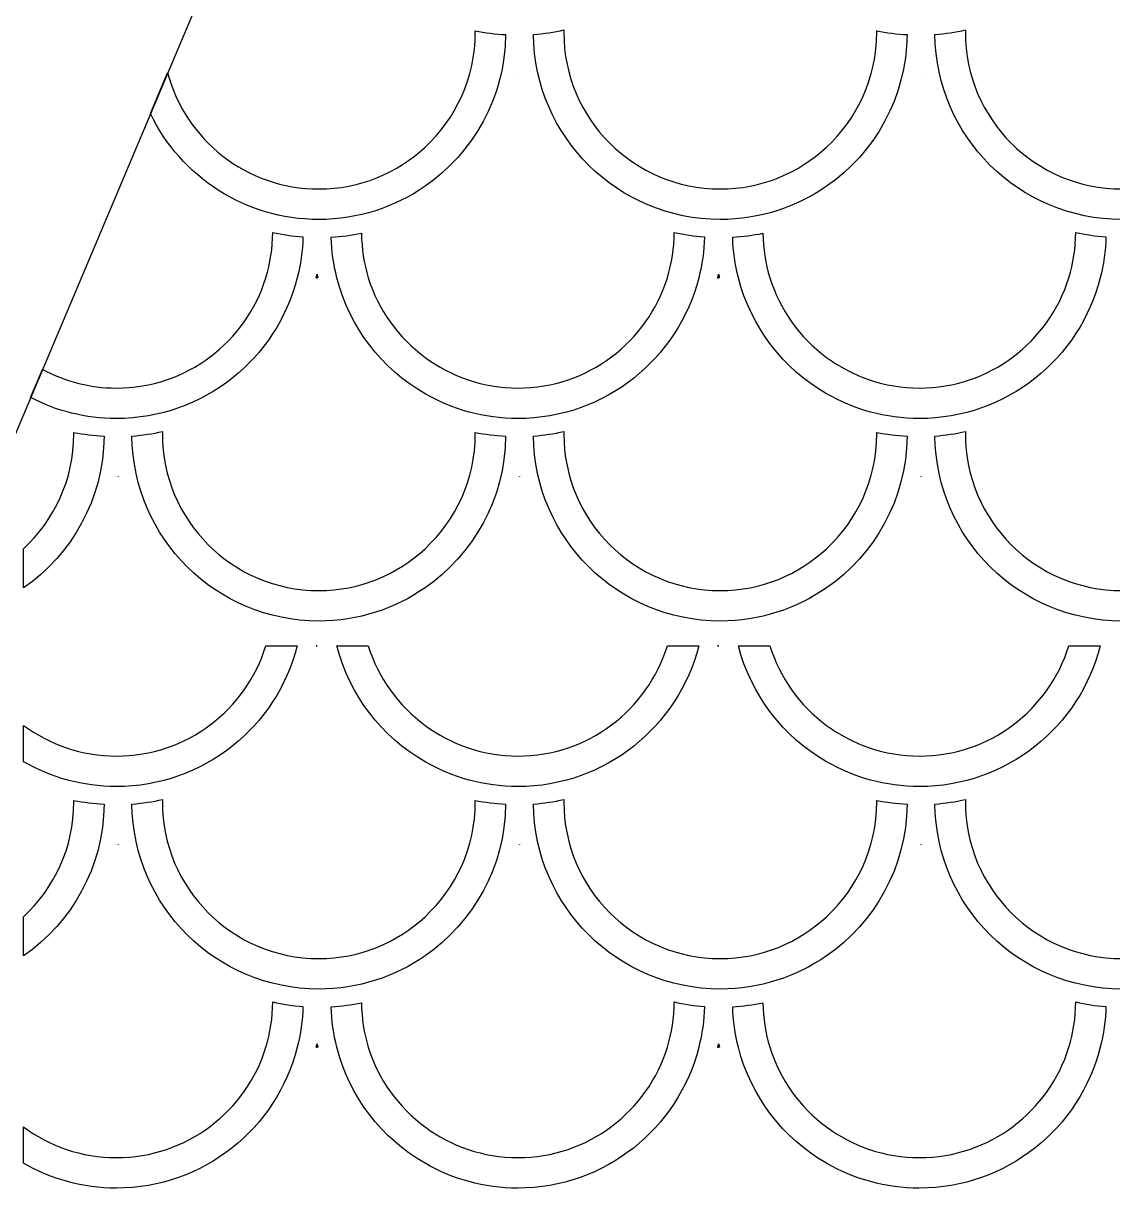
# Model space of a CAD drawing. Header units: millimetres. Extents: x -101 to 196, y -76 to 155.
# Drawn here: x -27.04 to -5.75, y 103.82 to 126.71 of the extents above; entities that cross this region are included whole.
import ezdxf

# ---------------------------------------------------------------- set-up
doc = ezdxf.new("R2010")
doc.units = ezdxf.units.MM
doc.header["$MEASUREMENT"] = 0
doc.layers.add('Capa 1', color=7, linetype='Continuous')

msp = doc.modelspace()

# ---------------------------------------------------------------- linework, layer by layer
at = {"layer": 'Capa 1', "color": 7}
msp.add_open_spline([(-40.0423, 34.4253), (-40.0423, 34.4253), (-40.0423, 69.0531), (-40.0423, 69.0531), (-40.0423, 69.0531), (-44.9075, 69.3019), (-47.9714, 69.5002), (-47.9714, 69.5002), (-47.9714, 69.5002), (-47.9714, 69.5002), (-13.4986, 151.1413), (-13.4986, 151.1413), (-13.4986, 151.1413), (-13.4986, 151.1413), (-13.4986, 151.1413), (15.5266, 68.9836), (15.5266, 68.9836), (13.4176, 68.7304), (11.0181, 68.5383), (8.4172, 68.3966), (8.4172, 68.3966), (8.4172, 68.3966), (8.4172, 33.6321), (8.4172, 33.6321), (8.4172, 33.6321), (8.4172, 33.6321), (13.8597, 33.5929), (13.8597, 33.5929), (13.8597, 33.5929), (13.8597, 33.5929), (13.1174, 24.3101), (13.1174, 24.3101), (13.1174, 24.3101), (13.1174, 24.3101), (11.1001, 22.6787), (11.1001, 22.6787), (11.1001, 22.6787), (11.1001, 22.6787), (10.8693, 22.6677), (10.8693, 22.6677), (10.8693, 22.6677), (10.8693, 22.6677), (7.0309, -25.4008), (7.0309, -25.4008), (7.0309, -25.4008), (7.0309, -25.4008), (22.2631, -25.4008), (22.2631, -25.4008), (22.2631, -25.4008), (22.2631, -25.4008), (18.3944, 10.6287), (18.3944, 10.6287), (18.3944, 10.6287), (18.3944, 10.6287), (18.0255, 10.6463), (18.0255, 10.6463), (18.0255, 10.6463), (18.0255, 10.6463), (16.0907, 12.6977), (16.0907, 12.6977), (16.0907, 12.6977), (16.0907, 12.6977), (15.0769, 22.1391), (15.0769, 22.1391), (15.0769, 22.1391), (15.0769, 22.1391), (20.4915, 22.0534), (20.4915, 22.0534), (20.4915, 22.0534), (20.4915, 22.0534), (20.9288, 19.1771), (20.9288, 19.1771), (20.9288, 19.1771), (20.9288, 19.1771), (26.0586, 19.1771), (26.0586, 19.1771), (26.0586, 19.1771), (26.0586, 19.1771), (26.1204, 21.9285), (26.1204, 21.9285), (26.1204, 21.9285), (26.1204, 21.9285), (31.5002, 21.8031), (31.5002, 21.8031), (31.5002, 21.8031), (31.5002, 21.8031), (31.5002, 19.1771), (31.5002, 19.1771), (31.5002, 19.1771), (31.5002, 19.1771), (36.3786, 19.1149), (36.3786, 19.1149), (36.3786, 19.1149), (36.3786, 19.1149), (36.3786, 21.8031), (36.3786, 21.8031), (36.3786, 21.8031), (36.3786, 21.8031), (41.2569, 21.6784), (41.2569, 21.6784), (41.2569, 21.6784), (41.2569, 21.6784), (41.2569, 18.9887), (41.2569, 18.9887), (41.2569, 18.9887), (41.2569, 18.9887), (45.8232, 18.8638), (45.8232, 18.8638), (45.8232, 18.8638), (45.8232, 18.8638), (45.8232, 21.6784), (45.8232, 21.6784), (45.8232, 21.6784), (45.8232, 21.6784), (50.8267, 21.6162), (50.8267, 21.6162), (50.8267, 21.6162), (50.8267, 21.6162), (50.8889, 18.8008), (50.8889, 18.8008), (50.8889, 18.8008), (50.8889, 18.8008), (55.268, 18.6759), (55.268, 18.6759), (55.268, 18.6759), (55.268, 18.6759), (55.3929, 21.5539), (55.3929, 21.5539), (55.3929, 21.5539), (55.3929, 21.5539), (60.3968, 21.4279), (60.3968, 21.4279), (60.3968, 21.4279), (60.3968, 21.4279), (60.3342, 18.6759), (60.3342, 18.6759), (60.3342, 18.6759), (60.3342, 18.6759), (65.0255, 18.6131), (65.0255, 18.6131), (65.0255, 18.6131), (65.0255, 18.6131), (65.463, 21.3031), (65.463, 21.3031), (65.463, 21.3031), (65.463, 21.3031), (72.3158, 21.2536), (72.3158, 21.2536), (72.3158, 21.2536), (72.3158, 21.2536), (71.5734, 11.9709), (71.5734, 11.9709), (71.5734, 11.9709), (71.5734, 11.9709), (69.5561, 10.3397), (69.5561, 10.3397), (69.5561, 10.3397), (69.5561, 10.3397), (69.3252, 10.3286), (69.3252, 10.3286), (69.3252, 10.3286), (69.3252, 10.3286), (65.2036, -41.2881), (65.2036, -41.2881), (65.2036, -41.2881), (65.2036, -41.2881), (65.2036, -49.2649), (65.2036, -49.2649), (65.2036, -49.2649), (65.2036, -49.2649), (-92.5371, -49.2649), (-92.5371, -49.2649), (-92.5371, -49.2649), (-92.5371, -49.2649), (-92.5371, -39.6943), (-92.5371, -39.6943), (-92.5371, -39.6943), (-92.5371, -39.6943), (-97.7992, 9.3112), (-97.7992, 9.3112), (-97.7992, 9.3112), (-97.7992, 9.3112), (-98.1681, 9.3287), (-98.1681, 9.3287), (-98.1681, 9.3287), (-98.1681, 9.3287), (-100.1029, 11.3801), (-100.1029, 11.3801), (-100.1029, 11.3801), (-100.1029, 11.3801), (-101.1168, 20.8215), (-101.1168, 20.8215), (-101.1168, 20.8215), (-101.1168, 20.8215), (-95.702, 20.7356), (-95.702, 20.7356), (-95.702, 20.7356), (-95.702, 20.7356), (-95.2647, 17.8594), (-95.2647, 17.8594), (-95.2647, 17.8594), (-95.2647, 17.8594), (-90.135, 17.8594), (-90.135, 17.8594), (-90.135, 17.8594), (-90.135, 17.8594), (-90.0732, 20.6108), (-90.0732, 20.6108), (-90.0732, 20.6108), (-90.0732, 20.6108), (-84.6934, 20.4857), (-84.6934, 20.4857), (-84.6934, 20.4857), (-84.6934, 20.4857), (-84.6934, 17.8594), (-84.6934, 17.8594), (-84.6934, 17.8594), (-84.6934, 17.8594), (-79.8151, 17.7974), (-79.8151, 17.7974), (-79.8151, 17.7974), (-79.8151, 17.7974), (-79.8151, 20.4857), (-79.8151, 20.4857), (-79.8151, 20.4857), (-79.8151, 20.4857), (-74.9366, 20.3607), (-74.9366, 20.3607), (-74.9366, 20.3607), (-74.9366, 20.3607), (-74.9366, 17.6712), (-74.9366, 17.6712), (-74.9366, 17.6712), (-74.9366, 17.6712), (-70.3704, 17.5461), (-70.3704, 17.5461), (-70.3704, 17.5461), (-70.3704, 17.5461), (-70.3704, 20.3607), (-70.3704, 20.3607), (-70.3704, 20.3607), (-70.3704, 20.3607), (-65.3669, 20.2987), (-65.3669, 20.2987), (-65.3669, 20.2987), (-65.3669, 20.2987), (-65.3047, 17.4831), (-65.3047, 17.4831), (-65.3047, 17.4831), (-65.3047, 17.4831), (-60.9255, 17.3582), (-60.9255, 17.3582), (-60.9255, 17.3582), (-60.9255, 17.3582), (-60.8005, 20.2364), (-60.8005, 20.2364), (-60.8005, 20.2364), (-60.8005, 20.2364), (-55.7966, 20.1102), (-55.7966, 20.1102), (-55.7966, 20.1102), (-55.7966, 20.1102), (-55.8594, 17.3582), (-55.8594, 17.3582), (-55.8594, 17.3582), (-55.8594, 17.3582), (-51.1681, 17.2956), (-51.1681, 17.2956), (-51.1681, 17.2956), (-51.1681, 17.2956), (-50.7305, 19.9853), (-50.7305, 19.9853), (-50.7305, 19.9853), (-50.7305, 19.9853), (-43.8779, 19.9361), (-43.8779, 19.9361), (-43.8779, 19.9361), (-43.8779, 19.9361), (-44.6201, 10.6533), (-44.6201, 10.6533), (-44.6201, 10.6533), (-44.6201, 10.6533), (-46.6374, 9.0221), (-46.6374, 9.0221), (-46.6374, 9.0221), (-46.6374, 9.0221), (-46.8682, 9.0108), (-46.8682, 9.0108), (-46.8682, 9.0108), (-46.8682, 9.0108), (-49.6161, -25.4008), (-49.6161, -25.4008), (-49.6161, -25.4008), (-49.6161, -25.4008), (-34.868, -25.4008), (-34.868, -25.4008), (-34.868, -25.4008), (-34.868, -25.4008), (-40.0617, 22.9679), (-40.0617, 22.9679), (-40.0617, 22.9679), (-40.0617, 22.9679), (-40.4305, 22.9854), (-40.4305, 22.9854), (-40.4305, 22.9854), (-40.4305, 22.9854), (-42.3653, 25.037), (-42.3653, 25.037), (-42.3653, 25.037), (-42.3653, 25.037), (-43.3793, 34.4781), (-43.3793, 34.4781), (-43.3793, 34.4781), (-43.3793, 34.4781), (-40.0423, 34.4253), (-40.0423, 34.4253)], degree=3, knots=[0, 0, 0, 0, 0.0125, 0.0125, 0.0125, 0.0125, 0.025, 0.025, 0.025, 0.025, 0.0375, 0.0375, 0.0375, 0.0375, 0.05, 0.05, 0.05, 0.05, 0.0625, 0.0625, 0.0625, 0.0625, 0.075, 0.075, 0.075, 0.075, 0.0875, 0.0875, 0.0875, 0.0875, 0.1, 0.1, 0.1, 0.1, 0.1125, 0.1125, 0.1125, 0.1125, 0.125, 0.125, 0.125, 0.125, 0.1375, 0.1375, 0.1375, 0.1375, 0.15, 0.15, 0.15, 0.15, 0.1625, 0.1625, 0.1625, 0.1625, 0.175, 0.175, 0.175, 0.175, 0.1875, 0.1875, 0.1875, 0.1875, 0.2, 0.2, 0.2, 0.2, 0.2125, 0.2125, 0.2125, 0.2125, 0.225, 0.225, 0.225, 0.225, 0.2375, 0.2375, 0.2375, 0.2375, 0.25, 0.25, 0.25, 0.25, 0.2625, 0.2625, 0.2625, 0.2625, 0.275, 0.275, 0.275, 0.275, 0.2875, 0.2875, 0.2875, 0.2875, 0.3, 0.3, 0.3, 0.3, 0.3125, 0.3125, 0.3125, 0.3125, 0.325, 0.325, 0.325, 0.325, 0.3375, 0.3375, 0.3375, 0.3375, 0.35, 0.35, 0.35, 0.35, 0.3625, 0.3625, 0.3625, 0.3625, 0.375, 0.375, 0.375, 0.375, 0.3875, 0.3875, 0.3875, 0.3875, 0.4, 0.4, 0.4, 0.4, 0.4125, 0.4125, 0.4125, 0.4125, 0.425, 0.425, 0.425, 0.425, 0.4375, 0.4375, 0.4375, 0.4375, 0.45, 0.45, 0.45, 0.45, 0.4625, 0.4625, 0.4625, 0.4625, 0.475, 0.475, 0.475, 0.475, 0.4875, 0.4875, 0.4875, 0.4875, 0.5, 0.5, 0.5, 0.5, 0.5125, 0.5125, 0.5125, 0.5125, 0.525, 0.525, 0.525, 0.525, 0.5375, 0.5375, 0.5375, 0.5375, 0.55, 0.55, 0.55, 0.55, 0.5625, 0.5625, 0.5625, 0.5625, 0.575, 0.575, 0.575, 0.575, 0.5875, 0.5875, 0.5875, 0.5875, 0.6, 0.6, 0.6, 0.6, 0.6125, 0.6125, 0.6125, 0.6125, 0.625, 0.625, 0.625, 0.625, 0.6375, 0.6375, 0.6375, 0.6375, 0.65, 0.65, 0.65, 0.65, 0.6625, 0.6625, 0.6625, 0.6625, 0.675, 0.675, 0.675, 0.675, 0.6875, 0.6875, 0.6875, 0.6875, 0.7, 0.7, 0.7, 0.7, 0.7125, 0.7125, 0.7125, 0.7125, 0.725, 0.725, 0.725, 0.725, 0.7375, 0.7375, 0.7375, 0.7375, 0.75, 0.75, 0.75, 0.75, 0.7625, 0.7625, 0.7625, 0.7625, 0.775, 0.775, 0.775, 0.775, 0.7875, 0.7875, 0.7875, 0.7875, 0.8, 0.8, 0.8, 0.8, 0.8125, 0.8125, 0.8125, 0.8125, 0.825, 0.825, 0.825, 0.825, 0.8375, 0.8375, 0.8375, 0.8375, 0.85, 0.85, 0.85, 0.85, 0.8625, 0.8625, 0.8625, 0.8625, 0.875, 0.875, 0.875, 0.875, 0.8875, 0.8875, 0.8875, 0.8875, 0.9, 0.9, 0.9, 0.9, 0.9125, 0.9125, 0.9125, 0.9125, 0.925, 0.925, 0.925, 0.925, 0.9375, 0.9375, 0.9375, 0.9375, 0.95, 0.95, 0.95, 0.95, 0.9625, 0.9625, 0.9625, 0.9625, 0.975, 0.975, 0.975, 0.975, 1, 1, 1, 1], dxfattribs=at)
at = {"layer": 'Capa 1', "lineweight": 9}
msp.add_open_spline([(-40.0423, 34.4253), (-40.0423, 34.4253), (-40.0423, 69.0531), (-40.0423, 69.0531), (-40.0423, 69.0531), (-44.9075, 69.3019), (-47.9714, 69.5002), (-47.9714, 69.5002), (-47.9714, 69.5002), (-47.9714, 69.5002), (-13.4986, 151.1413), (-13.4986, 151.1413), (-13.4986, 151.1413), (-13.4986, 151.1413), (-13.4986, 151.1413), (15.5266, 68.9836), (15.5266, 68.9836), (13.4176, 68.7304), (11.0181, 68.5383), (8.4172, 68.3966), (8.4172, 68.3966), (8.4172, 68.3966), (8.4172, 33.6321), (8.4172, 33.6321), (8.4172, 33.6321), (8.4172, 33.6321), (13.8597, 33.5929), (13.8597, 33.5929), (13.8597, 33.5929), (13.8597, 33.5929), (13.1174, 24.3101), (13.1174, 24.3101), (13.1174, 24.3101), (13.1174, 24.3101), (11.1001, 22.6787), (11.1001, 22.6787), (11.1001, 22.6787), (11.1001, 22.6787), (10.8693, 22.6677), (10.8693, 22.6677), (10.8693, 22.6677), (10.8693, 22.6677), (7.0309, -25.4008), (7.0309, -25.4008), (7.0309, -25.4008), (7.0309, -25.4008), (22.2631, -25.4008), (22.2631, -25.4008), (22.2631, -25.4008), (22.2631, -25.4008), (18.3944, 10.6287), (18.3944, 10.6287), (18.3944, 10.6287), (18.3944, 10.6287), (18.0255, 10.6463), (18.0255, 10.6463), (18.0255, 10.6463), (18.0255, 10.6463), (16.0907, 12.6977), (16.0907, 12.6977), (16.0907, 12.6977), (16.0907, 12.6977), (15.0769, 22.1391), (15.0769, 22.1391), (15.0769, 22.1391), (15.0769, 22.1391), (20.4915, 22.0534), (20.4915, 22.0534), (20.4915, 22.0534), (20.4915, 22.0534), (20.9288, 19.1771), (20.9288, 19.1771), (20.9288, 19.1771), (20.9288, 19.1771), (26.0586, 19.1771), (26.0586, 19.1771), (26.0586, 19.1771), (26.0586, 19.1771), (26.1204, 21.9285), (26.1204, 21.9285), (26.1204, 21.9285), (26.1204, 21.9285), (31.5002, 21.8031), (31.5002, 21.8031), (31.5002, 21.8031), (31.5002, 21.8031), (31.5002, 19.1771), (31.5002, 19.1771), (31.5002, 19.1771), (31.5002, 19.1771), (36.3786, 19.1149), (36.3786, 19.1149), (36.3786, 19.1149), (36.3786, 19.1149), (36.3786, 21.8031), (36.3786, 21.8031), (36.3786, 21.8031), (36.3786, 21.8031), (41.2569, 21.6784), (41.2569, 21.6784), (41.2569, 21.6784), (41.2569, 21.6784), (41.2569, 18.9887), (41.2569, 18.9887), (41.2569, 18.9887), (41.2569, 18.9887), (45.8232, 18.8638), (45.8232, 18.8638), (45.8232, 18.8638), (45.8232, 18.8638), (45.8232, 21.6784), (45.8232, 21.6784), (45.8232, 21.6784), (45.8232, 21.6784), (50.8267, 21.6162), (50.8267, 21.6162), (50.8267, 21.6162), (50.8267, 21.6162), (50.8889, 18.8008), (50.8889, 18.8008), (50.8889, 18.8008), (50.8889, 18.8008), (55.268, 18.6759), (55.268, 18.6759), (55.268, 18.6759), (55.268, 18.6759), (55.3929, 21.5539), (55.3929, 21.5539), (55.3929, 21.5539), (55.3929, 21.5539), (60.3968, 21.4279), (60.3968, 21.4279), (60.3968, 21.4279), (60.3968, 21.4279), (60.3342, 18.6759), (60.3342, 18.6759), (60.3342, 18.6759), (60.3342, 18.6759), (65.0255, 18.6131), (65.0255, 18.6131), (65.0255, 18.6131), (65.0255, 18.6131), (65.463, 21.3031), (65.463, 21.3031), (65.463, 21.3031), (65.463, 21.3031), (72.3158, 21.2536), (72.3158, 21.2536), (72.3158, 21.2536), (72.3158, 21.2536), (71.5734, 11.9709), (71.5734, 11.9709), (71.5734, 11.9709), (71.5734, 11.9709), (69.5561, 10.3397), (69.5561, 10.3397), (69.5561, 10.3397), (69.5561, 10.3397), (69.3252, 10.3286), (69.3252, 10.3286), (69.3252, 10.3286), (69.3252, 10.3286), (65.2036, -41.2881), (65.2036, -41.2881), (65.2036, -41.2881), (65.2036, -41.2881), (65.2036, -49.2649), (65.2036, -49.2649), (65.2036, -49.2649), (65.2036, -49.2649), (-92.5371, -49.2649), (-92.5371, -49.2649), (-92.5371, -49.2649), (-92.5371, -49.2649), (-92.5371, -39.6943), (-92.5371, -39.6943), (-92.5371, -39.6943), (-92.5371, -39.6943), (-97.7992, 9.3112), (-97.7992, 9.3112), (-97.7992, 9.3112), (-97.7992, 9.3112), (-98.1681, 9.3287), (-98.1681, 9.3287), (-98.1681, 9.3287), (-98.1681, 9.3287), (-100.1029, 11.3801), (-100.1029, 11.3801), (-100.1029, 11.3801), (-100.1029, 11.3801), (-101.1168, 20.8215), (-101.1168, 20.8215), (-101.1168, 20.8215), (-101.1168, 20.8215), (-95.702, 20.7356), (-95.702, 20.7356), (-95.702, 20.7356), (-95.702, 20.7356), (-95.2647, 17.8594), (-95.2647, 17.8594), (-95.2647, 17.8594), (-95.2647, 17.8594), (-90.135, 17.8594), (-90.135, 17.8594), (-90.135, 17.8594), (-90.135, 17.8594), (-90.0732, 20.6108), (-90.0732, 20.6108), (-90.0732, 20.6108), (-90.0732, 20.6108), (-84.6934, 20.4857), (-84.6934, 20.4857), (-84.6934, 20.4857), (-84.6934, 20.4857), (-84.6934, 17.8594), (-84.6934, 17.8594), (-84.6934, 17.8594), (-84.6934, 17.8594), (-79.8151, 17.7974), (-79.8151, 17.7974), (-79.8151, 17.7974), (-79.8151, 17.7974), (-79.8151, 20.4857), (-79.8151, 20.4857), (-79.8151, 20.4857), (-79.8151, 20.4857), (-74.9366, 20.3607), (-74.9366, 20.3607), (-74.9366, 20.3607), (-74.9366, 20.3607), (-74.9366, 17.6712), (-74.9366, 17.6712), (-74.9366, 17.6712), (-74.9366, 17.6712), (-70.3704, 17.5461), (-70.3704, 17.5461), (-70.3704, 17.5461), (-70.3704, 17.5461), (-70.3704, 20.3607), (-70.3704, 20.3607), (-70.3704, 20.3607), (-70.3704, 20.3607), (-65.3669, 20.2987), (-65.3669, 20.2987), (-65.3669, 20.2987), (-65.3669, 20.2987), (-65.3047, 17.4831), (-65.3047, 17.4831), (-65.3047, 17.4831), (-65.3047, 17.4831), (-60.9255, 17.3582), (-60.9255, 17.3582), (-60.9255, 17.3582), (-60.9255, 17.3582), (-60.8005, 20.2364), (-60.8005, 20.2364), (-60.8005, 20.2364), (-60.8005, 20.2364), (-55.7966, 20.1102), (-55.7966, 20.1102), (-55.7966, 20.1102), (-55.7966, 20.1102), (-55.8594, 17.3582), (-55.8594, 17.3582), (-55.8594, 17.3582), (-55.8594, 17.3582), (-51.1681, 17.2956), (-51.1681, 17.2956), (-51.1681, 17.2956), (-51.1681, 17.2956), (-50.7305, 19.9853), (-50.7305, 19.9853), (-50.7305, 19.9853), (-50.7305, 19.9853), (-43.8779, 19.9361), (-43.8779, 19.9361), (-43.8779, 19.9361), (-43.8779, 19.9361), (-44.6201, 10.6533), (-44.6201, 10.6533), (-44.6201, 10.6533), (-44.6201, 10.6533), (-46.6374, 9.0221), (-46.6374, 9.0221), (-46.6374, 9.0221), (-46.6374, 9.0221), (-46.8682, 9.0108), (-46.8682, 9.0108), (-46.8682, 9.0108), (-46.8682, 9.0108), (-49.6161, -25.4008), (-49.6161, -25.4008), (-49.6161, -25.4008), (-49.6161, -25.4008), (-34.868, -25.4008), (-34.868, -25.4008), (-34.868, -25.4008), (-34.868, -25.4008), (-40.0617, 22.9679), (-40.0617, 22.9679), (-40.0617, 22.9679), (-40.0617, 22.9679), (-40.4305, 22.9854), (-40.4305, 22.9854), (-40.4305, 22.9854), (-40.4305, 22.9854), (-42.3653, 25.037), (-42.3653, 25.037), (-42.3653, 25.037), (-42.3653, 25.037), (-43.3793, 34.4781), (-43.3793, 34.4781), (-43.3793, 34.4781), (-43.3793, 34.4781), (-40.0423, 34.4253), (-40.0423, 34.4253)], degree=3, knots=[0, 0, 0, 0, 0.0125, 0.0125, 0.0125, 0.0125, 0.025, 0.025, 0.025, 0.025, 0.0375, 0.0375, 0.0375, 0.0375, 0.05, 0.05, 0.05, 0.05, 0.0625, 0.0625, 0.0625, 0.0625, 0.075, 0.075, 0.075, 0.075, 0.0875, 0.0875, 0.0875, 0.0875, 0.1, 0.1, 0.1, 0.1, 0.1125, 0.1125, 0.1125, 0.1125, 0.125, 0.125, 0.125, 0.125, 0.1375, 0.1375, 0.1375, 0.1375, 0.15, 0.15, 0.15, 0.15, 0.1625, 0.1625, 0.1625, 0.1625, 0.175, 0.175, 0.175, 0.175, 0.1875, 0.1875, 0.1875, 0.1875, 0.2, 0.2, 0.2, 0.2, 0.2125, 0.2125, 0.2125, 0.2125, 0.225, 0.225, 0.225, 0.225, 0.2375, 0.2375, 0.2375, 0.2375, 0.25, 0.25, 0.25, 0.25, 0.2625, 0.2625, 0.2625, 0.2625, 0.275, 0.275, 0.275, 0.275, 0.2875, 0.2875, 0.2875, 0.2875, 0.3, 0.3, 0.3, 0.3, 0.3125, 0.3125, 0.3125, 0.3125, 0.325, 0.325, 0.325, 0.325, 0.3375, 0.3375, 0.3375, 0.3375, 0.35, 0.35, 0.35, 0.35, 0.3625, 0.3625, 0.3625, 0.3625, 0.375, 0.375, 0.375, 0.375, 0.3875, 0.3875, 0.3875, 0.3875, 0.4, 0.4, 0.4, 0.4, 0.4125, 0.4125, 0.4125, 0.4125, 0.425, 0.425, 0.425, 0.425, 0.4375, 0.4375, 0.4375, 0.4375, 0.45, 0.45, 0.45, 0.45, 0.4625, 0.4625, 0.4625, 0.4625, 0.475, 0.475, 0.475, 0.475, 0.4875, 0.4875, 0.4875, 0.4875, 0.5, 0.5, 0.5, 0.5, 0.5125, 0.5125, 0.5125, 0.5125, 0.525, 0.525, 0.525, 0.525, 0.5375, 0.5375, 0.5375, 0.5375, 0.55, 0.55, 0.55, 0.55, 0.5625, 0.5625, 0.5625, 0.5625, 0.575, 0.575, 0.575, 0.575, 0.5875, 0.5875, 0.5875, 0.5875, 0.6, 0.6, 0.6, 0.6, 0.6125, 0.6125, 0.6125, 0.6125, 0.625, 0.625, 0.625, 0.625, 0.6375, 0.6375, 0.6375, 0.6375, 0.65, 0.65, 0.65, 0.65, 0.6625, 0.6625, 0.6625, 0.6625, 0.675, 0.675, 0.675, 0.675, 0.6875, 0.6875, 0.6875, 0.6875, 0.7, 0.7, 0.7, 0.7, 0.7125, 0.7125, 0.7125, 0.7125, 0.725, 0.725, 0.725, 0.725, 0.7375, 0.7375, 0.7375, 0.7375, 0.75, 0.75, 0.75, 0.75, 0.7625, 0.7625, 0.7625, 0.7625, 0.775, 0.775, 0.775, 0.775, 0.7875, 0.7875, 0.7875, 0.7875, 0.8, 0.8, 0.8, 0.8, 0.8125, 0.8125, 0.8125, 0.8125, 0.825, 0.825, 0.825, 0.825, 0.8375, 0.8375, 0.8375, 0.8375, 0.85, 0.85, 0.85, 0.85, 0.8625, 0.8625, 0.8625, 0.8625, 0.875, 0.875, 0.875, 0.875, 0.8875, 0.8875, 0.8875, 0.8875, 0.9, 0.9, 0.9, 0.9, 0.9125, 0.9125, 0.9125, 0.9125, 0.925, 0.925, 0.925, 0.925, 0.9375, 0.9375, 0.9375, 0.9375, 0.95, 0.95, 0.95, 0.95, 0.9625, 0.9625, 0.9625, 0.9625, 0.975, 0.975, 0.975, 0.975, 1, 1, 1, 1], dxfattribs=at)
at = {"layer": 'Capa 1'}
for points, knots in [([(-13.4185, 123.4756), (-15.1077, 123.4756), (-16.4772, 124.8447), (-16.4772, 126.5338), (-16.4772, 126.5338), (-16.4772, 126.5513), (-16.4746, 126.5683), (-16.4746, 126.5853), (-16.4746, 126.5853), (-16.668, 126.5408), (-16.8673, 126.5108), (-17.0708, 126.4954), (-17.0708, 126.4954), (-17.0499, 124.4953), (-15.4237, 122.8795), (-13.4185, 122.8795), (-13.4185, 122.8795), (-12.6469, 122.8796), (-11.9316, 123.1202), (-11.3421, 123.5285), (-11.3421, 123.5285), (-10.4001, 124.1806), (-9.7804, 125.2629), (-9.7665, 126.492), (-9.7665, 126.492), (-9.9686, 126.5041), (-10.1685, 126.5272), (-10.3619, 126.5679), (-10.3619, 126.5679), (-10.3612, 126.5567), (-10.3599, 126.5455), (-10.3599, 126.5338), (-10.3599, 126.5338), (-10.3599, 125.6473), (-10.7392, 124.8508), (-11.3421, 124.2923), (-11.3421, 124.2923), (-11.8876, 123.7869), (-12.616, 123.4754), (-13.4185, 123.4756)], [0, 0, 0, 0, 0.0909091, 0.0909091, 0.0909091, 0.0909091, 0.1818182, 0.1818182, 0.1818182, 0.1818182, 0.2727273, 0.2727273, 0.2727273, 0.2727273, 0.3636364, 0.3636364, 0.3636364, 0.3636364, 0.4545455, 0.4545455, 0.4545455, 0.4545455, 0.5454545, 0.5454545, 0.5454545, 0.5454545, 0.6363636, 0.6363636, 0.6363636, 0.6363636, 0.7272727, 0.7272727, 0.7272727, 0.7272727, 0.8181818, 0.8181818, 0.8181818, 0.8181818, 1, 1, 1, 1]), ([(-8.6278, 126.5339), (-8.6278, 126.5513), (-8.6262, 126.5683), (-8.6256, 126.5853), (-8.6256, 126.5853), (-8.8196, 126.5408), (-9.0185, 126.5108), (-9.222, 126.4954), (-9.222, 126.4954), (-9.2013, 124.4953), (-7.5746, 122.8795), (-5.5694, 122.8795), (-5.5694, 122.8795), (-4.8844, 122.8796), (-4.2445, 123.0692), (-3.697, 123.3974), (-3.697, 123.3974), (-3.697, 123.3974), (-3.9007, 123.9739), (-3.9007, 123.9739), (-3.9007, 123.9739), (-4.3802, 123.6594), (-4.9525, 123.4754), (-5.5694, 123.4754), (-5.5694, 123.4754), (-7.2589, 123.4756), (-8.6278, 124.8447), (-8.6278, 126.5339)], [0, 0, 0, 0, 0.125, 0.125, 0.125, 0.125, 0.25, 0.25, 0.25, 0.25, 0.375, 0.375, 0.375, 0.375, 0.5, 0.5, 0.5, 0.5, 0.625, 0.625, 0.625, 0.625, 0.75, 0.75, 0.75, 0.75, 1, 1, 1, 1]), ([(-24.5587, 124.948), (-23.9685, 123.7242), (-22.7169, 122.8795), (-21.2672, 122.8795), (-21.2672, 122.8795), (-20.4953, 122.8796), (-19.7807, 123.1202), (-19.1912, 123.5285), (-19.1912, 123.5285), (-18.2485, 124.1806), (-17.6288, 125.2629), (-17.6149, 126.492), (-17.6149, 126.492), (-17.8176, 126.5041), (-18.0169, 126.5272), (-18.2103, 126.5679), (-18.2103, 126.5679), (-18.2103, 126.5567), (-18.2083, 126.5455), (-18.2083, 126.5338), (-18.2083, 126.5338), (-18.2083, 125.6473), (-18.5883, 124.8508), (-19.1912, 124.2923), (-19.1912, 124.2923), (-19.7369, 123.7869), (-20.4644, 123.4754), (-21.2672, 123.4754), (-21.2672, 123.4754), (-22.6836, 123.4756), (-23.8744, 124.4379), (-24.2225, 125.7442), (-24.2225, 125.7442), (-24.2225, 125.7442), (-24.5587, 124.948), (-24.5587, 124.948)], [0, 0, 0, 0, 0.1, 0.1, 0.1, 0.1, 0.2, 0.2, 0.2, 0.2, 0.3, 0.3, 0.3, 0.3, 0.4, 0.4, 0.4, 0.4, 0.5, 0.5, 0.5, 0.5, 0.6, 0.6, 0.6, 0.6, 0.7, 0.7, 0.7, 0.7, 0.8, 0.8, 0.8, 0.8, 1, 1, 1, 1]), ([(-17.3426, 125.7022), (-17.3426, 125.7014), (-17.3433, 125.7007), (-17.3433, 125.7), (-17.3433, 125.7), (-17.3426, 125.7), (-17.3426, 125.7), (-17.3423, 125.7), (-17.3423, 125.7), (-17.3423, 125.7008), (-17.3426, 125.7014), (-17.3426, 125.7022)], [0, 0, 0, 0, 0.25, 0.25, 0.25, 0.25, 0.5, 0.5, 0.5, 0.5, 1, 1, 1, 1]), ([(-9.4941, 125.7022), (-9.4941, 125.7014), (-9.4942, 125.7007), (-9.4942, 125.7), (-9.4942, 125.7), (-9.4942, 125.7), (-9.4936, 125.7), (-9.4936, 125.7), (-9.4936, 125.7), (-9.4936, 125.7008), (-9.4936, 125.7014), (-9.4941, 125.7022)], [0, 0, 0, 0, 0.25, 0.25, 0.25, 0.25, 0.5, 0.5, 0.5, 0.5, 1, 1, 1, 1]), ([(-21.6873, 121.742), (-21.6225, 121.998), (-21.5839, 122.2634), (-21.5764, 122.5376), (-21.5764, 122.5376), (-21.7778, 122.553), (-21.9752, 122.5828), (-22.1673, 122.627), (-22.1673, 122.627), (-22.1693, 122.3193), (-22.2159, 122.0222), (-22.3016, 121.742), (-22.3016, 121.742), (-22.6864, 120.4926), (-23.8493, 119.5844), (-25.2254, 119.5844), (-25.2254, 119.5844), (-25.7486, 119.5844), (-26.2396, 119.7174), (-26.6693, 119.9494), (-26.6693, 119.9494), (-26.6693, 119.9494), (-26.9017, 119.3991), (-26.9017, 119.3991), (-26.9017, 119.3991), (-26.3996, 119.1381), (-25.8299, 118.9887), (-25.2254, 118.9887), (-25.2254, 118.9887), (-23.5187, 118.9889), (-22.089, 120.1605), (-21.6873, 121.742)], [0, 0, 0, 0, 0.1111111, 0.1111111, 0.1111111, 0.1111111, 0.2222222, 0.2222222, 0.2222222, 0.2222222, 0.3333333, 0.3333333, 0.3333333, 0.3333333, 0.4444444, 0.4444444, 0.4444444, 0.4444444, 0.5555556, 0.5555556, 0.5555556, 0.5555556, 0.6666667, 0.6666667, 0.6666667, 0.6666667, 0.7777778, 0.7777778, 0.7777778, 0.7777778, 1, 1, 1, 1]), ([(-20.4336, 122.6102), (-20.6256, 122.5695), (-20.8236, 122.5464), (-21.0251, 122.5344), (-21.0251, 122.5344), (-21.0169, 122.2615), (-20.9783, 121.9967), (-20.9142, 121.742), (-20.9142, 121.742), (-20.6679, 120.7732), (-20.0374, 119.9597), (-19.1912, 119.4743), (-19.1912, 119.4743), (-18.6558, 119.1671), (-18.0376, 118.9887), (-17.3761, 118.9887), (-17.3761, 118.9887), (-15.6696, 118.9889), (-14.2406, 120.1605), (-13.8386, 121.742), (-13.8386, 121.742), (-13.7737, 121.998), (-13.7355, 122.2634), (-13.7273, 122.5376), (-13.7273, 122.5376), (-13.9288, 122.553), (-14.1261, 122.5828), (-14.3188, 122.627), (-14.3188, 122.627), (-14.32, 122.3193), (-14.3665, 122.0222), (-14.4528, 121.742), (-14.4528, 121.742), (-14.8374, 120.4926), (-16.0009, 119.5844), (-17.3761, 119.5844), (-17.3761, 119.5844), (-18.0565, 119.5844), (-18.6827, 119.8094), (-19.1912, 120.1847), (-19.1912, 120.1847), (-19.7103, 120.5688), (-20.1052, 121.1104), (-20.2999, 121.742), (-20.2999, 121.742), (-20.3843, 122.0168), (-20.4297, 122.3081), (-20.4336, 122.6102)], [0, 0, 0, 0, 0.0769231, 0.0769231, 0.0769231, 0.0769231, 0.1538462, 0.1538462, 0.1538462, 0.1538462, 0.2307692, 0.2307692, 0.2307692, 0.2307692, 0.3076923, 0.3076923, 0.3076923, 0.3076923, 0.3846154, 0.3846154, 0.3846154, 0.3846154, 0.4615385, 0.4615385, 0.4615385, 0.4615385, 0.5384615, 0.5384615, 0.5384615, 0.5384615, 0.6153846, 0.6153846, 0.6153846, 0.6153846, 0.6923077, 0.6923077, 0.6923077, 0.6923077, 0.7692308, 0.7692308, 0.7692308, 0.7692308, 0.8461538, 0.8461538, 0.8461538, 0.8461538, 1, 1, 1, 1]), ([(-5.9895, 121.742), (-5.9247, 121.998), (-5.8863, 122.2634), (-5.8786, 122.5376), (-5.8786, 122.5376), (-6.0804, 122.553), (-6.2774, 122.5828), (-6.4698, 122.627), (-6.4698, 122.627), (-6.4714, 122.3193), (-6.5181, 122.0222), (-6.6038, 121.742), (-6.6038, 121.742), (-6.9886, 120.4926), (-8.1518, 119.5844), (-9.5276, 119.5844), (-9.5276, 119.5844), (-10.2081, 119.5844), (-10.8343, 119.8094), (-11.3421, 120.1847), (-11.3421, 120.1847), (-11.8613, 120.5688), (-12.2562, 121.1104), (-12.4508, 121.742), (-12.4508, 121.742), (-12.5352, 122.0168), (-12.5813, 122.3081), (-12.5845, 122.61), (-12.5845, 122.61), (-12.7765, 122.5695), (-12.9749, 122.5464), (-13.1767, 122.5344), (-13.1767, 122.5344), (-13.1686, 122.2615), (-13.1299, 121.9967), (-13.0651, 121.742), (-13.0651, 121.742), (-12.8194, 120.7732), (-12.188, 119.9597), (-11.3421, 119.4743), (-11.3421, 119.4743), (-10.8071, 119.1671), (-10.1886, 118.9887), (-9.5276, 118.9887), (-9.5276, 118.9887), (-7.8209, 118.9889), (-6.3916, 120.1605), (-5.9895, 121.742)], [0, 0, 0, 0, 0.0769231, 0.0769231, 0.0769231, 0.0769231, 0.1538462, 0.1538462, 0.1538462, 0.1538462, 0.2307692, 0.2307692, 0.2307692, 0.2307692, 0.3076923, 0.3076923, 0.3076923, 0.3076923, 0.3846154, 0.3846154, 0.3846154, 0.3846154, 0.4615385, 0.4615385, 0.4615385, 0.4615385, 0.5384615, 0.5384615, 0.5384615, 0.5384615, 0.6153846, 0.6153846, 0.6153846, 0.6153846, 0.6923077, 0.6923077, 0.6923077, 0.6923077, 0.7692308, 0.7692308, 0.7692308, 0.7692308, 0.8461538, 0.8461538, 0.8461538, 0.8461538, 1, 1, 1, 1]), ([(-21.2834, 121.743), (-21.2886, 121.7662), (-21.296, 121.788), (-21.3012, 121.8114), (-21.3012, 121.8114), (-21.3054, 121.7878), (-21.3129, 121.7656), (-21.3188, 121.742), (-21.3188, 121.742), (-21.3188, 121.742), (-21.2986, 121.742), (-21.2986, 121.742), (-21.2986, 121.742), (-21.2934, 121.742), (-21.2886, 121.7428), (-21.2834, 121.743)], [0, 0, 0, 0, 0.2, 0.2, 0.2, 0.2, 0.4, 0.4, 0.4, 0.4, 0.6, 0.6, 0.6, 0.6, 1, 1, 1, 1]), ([(-13.4343, 121.743), (-13.4391, 121.7662), (-13.447, 121.788), (-13.4518, 121.8114), (-13.4518, 121.8114), (-13.457, 121.7878), (-13.4645, 121.7656), (-13.4697, 121.742), (-13.4697, 121.742), (-13.4697, 121.742), (-13.4492, 121.742), (-13.4492, 121.742), (-13.4492, 121.742), (-13.4444, 121.742), (-13.4391, 121.7428), (-13.4343, 121.743)], [0, 0, 0, 0, 0.2, 0.2, 0.2, 0.2, 0.4, 0.4, 0.4, 0.4, 0.6, 0.6, 0.6, 0.6, 1, 1, 1, 1]), ([(-21.3188, 121.742), (-21.3188, 121.742), (-21.3188, 121.7415), (-21.3188, 121.7411), (-21.3188, 121.7411), (-21.3116, 121.7412), (-21.3054, 121.742), (-21.2986, 121.742), (-21.2986, 121.742), (-21.2986, 121.742), (-21.3188, 121.742), (-21.3188, 121.742)], [0, 0, 0, 0, 0.25, 0.25, 0.25, 0.25, 0.5, 0.5, 0.5, 0.5, 1, 1, 1, 1]), ([(-13.4697, 121.742), (-13.4697, 121.742), (-13.4703, 121.7415), (-13.4703, 121.7411), (-13.4703, 121.7411), (-13.4632, 121.7412), (-13.4564, 121.742), (-13.4492, 121.742), (-13.4492, 121.742), (-13.4492, 121.742), (-13.4697, 121.742), (-13.4697, 121.742)], [0, 0, 0, 0, 0.25, 0.25, 0.25, 0.25, 0.5, 0.5, 0.5, 0.5, 1, 1, 1, 1]), ([(-25.4643, 118.6434), (-25.6664, 118.6553), (-25.8659, 118.6784), (-26.0593, 118.7191), (-26.0593, 118.7191), (-26.0587, 118.7079), (-26.0573, 118.6967), (-26.0573, 118.685), (-26.0573, 118.685), (-26.0573, 117.7987), (-26.4367, 117.002), (-27.0396, 116.4437), (-27.0396, 116.4437), (-27.0396, 116.4437), (-27.0396, 115.6797), (-27.0396, 115.6797), (-27.0396, 115.6797), (-26.0979, 116.3318), (-25.4778, 117.4141), (-25.4643, 118.6434)], [0, 0, 0, 0, 0.1666667, 0.1666667, 0.1666667, 0.1666667, 0.3333333, 0.3333333, 0.3333333, 0.3333333, 0.5, 0.5, 0.5, 0.5, 0.6666667, 0.6666667, 0.6666667, 0.6666667, 1, 1, 1, 1]), ([(-17.6149, 118.6434), (-17.8176, 118.6553), (-18.0169, 118.6784), (-18.2103, 118.7191), (-18.2103, 118.7191), (-18.2103, 118.7079), (-18.2083, 118.6967), (-18.2083, 118.685), (-18.2083, 118.685), (-18.2083, 117.7987), (-18.5883, 117.002), (-19.1912, 116.4437), (-19.1912, 116.4437), (-19.7369, 115.9381), (-20.4644, 115.6266), (-21.2672, 115.6266), (-21.2672, 115.6266), (-22.9567, 115.6268), (-24.3256, 116.9959), (-24.3256, 118.685), (-24.3256, 118.685), (-24.3256, 118.7025), (-24.3238, 118.7195), (-24.323, 118.7367), (-24.323, 118.7367), (-24.5171, 118.692), (-24.7163, 118.662), (-24.9198, 118.6466), (-24.9198, 118.6466), (-24.899, 116.6465), (-23.2724, 115.0309), (-21.2672, 115.0309), (-21.2672, 115.0309), (-20.4953, 115.031), (-19.7807, 115.2714), (-19.1912, 115.6797), (-19.1912, 115.6797), (-18.2485, 116.3318), (-17.6288, 117.4141), (-17.6149, 118.6434)], [0, 0, 0, 0, 0.0909091, 0.0909091, 0.0909091, 0.0909091, 0.1818182, 0.1818182, 0.1818182, 0.1818182, 0.2727273, 0.2727273, 0.2727273, 0.2727273, 0.3636364, 0.3636364, 0.3636364, 0.3636364, 0.4545455, 0.4545455, 0.4545455, 0.4545455, 0.5454545, 0.5454545, 0.5454545, 0.5454545, 0.6363636, 0.6363636, 0.6363636, 0.6363636, 0.7272727, 0.7272727, 0.7272727, 0.7272727, 0.8181818, 0.8181818, 0.8181818, 0.8181818, 1, 1, 1, 1]), ([(-9.7664, 118.6434), (-9.9686, 118.6553), (-10.1685, 118.6784), (-10.3619, 118.7191), (-10.3619, 118.7191), (-10.3612, 118.7079), (-10.3599, 118.6967), (-10.3599, 118.685), (-10.3599, 118.685), (-10.3599, 117.7987), (-10.7392, 117.002), (-11.3421, 116.4437), (-11.3421, 116.4437), (-11.8876, 115.9381), (-12.616, 115.6266), (-13.4185, 115.6266), (-13.4185, 115.6266), (-15.1077, 115.6268), (-16.4772, 116.9959), (-16.4772, 118.685), (-16.4772, 118.685), (-16.4772, 118.7025), (-16.4746, 118.7195), (-16.4746, 118.7367), (-16.4746, 118.7367), (-16.668, 118.692), (-16.8673, 118.662), (-17.0708, 118.6466), (-17.0708, 118.6466), (-17.0499, 116.6465), (-15.4237, 115.0309), (-13.4185, 115.0309), (-13.4185, 115.0309), (-12.6469, 115.031), (-11.9316, 115.2714), (-11.3421, 115.6797), (-11.3421, 115.6797), (-10.4001, 116.3318), (-9.7804, 117.4141), (-9.7664, 118.6434)], [0, 0, 0, 0, 0.0909091, 0.0909091, 0.0909091, 0.0909091, 0.1818182, 0.1818182, 0.1818182, 0.1818182, 0.2727273, 0.2727273, 0.2727273, 0.2727273, 0.3636364, 0.3636364, 0.3636364, 0.3636364, 0.4545455, 0.4545455, 0.4545455, 0.4545455, 0.5454545, 0.5454545, 0.5454545, 0.5454545, 0.6363636, 0.6363636, 0.6363636, 0.6363636, 0.7272727, 0.7272727, 0.7272727, 0.7272727, 0.8181818, 0.8181818, 0.8181818, 0.8181818, 1, 1, 1, 1]), ([(-8.6278, 118.6851), (-8.6278, 118.7025), (-8.6262, 118.7195), (-8.6256, 118.7367), (-8.6256, 118.7367), (-8.8196, 118.692), (-9.0185, 118.662), (-9.222, 118.6466), (-9.222, 118.6466), (-9.2013, 116.6465), (-7.5746, 115.0309), (-5.5694, 115.0309), (-5.5694, 115.0309), (-4.7977, 115.031), (-4.0833, 115.2714), (-3.4937, 115.6797), (-3.4937, 115.6797), (-3.4937, 115.6797), (-3.4937, 116.4437), (-3.4937, 116.4437), (-3.4937, 116.4437), (-4.0392, 115.9381), (-4.7666, 115.6266), (-5.5694, 115.6266), (-5.5694, 115.6266), (-7.2589, 115.6268), (-8.6278, 116.9959), (-8.6278, 118.6851)], [0, 0, 0, 0, 0.125, 0.125, 0.125, 0.125, 0.25, 0.25, 0.25, 0.25, 0.375, 0.375, 0.375, 0.375, 0.5, 0.5, 0.5, 0.5, 0.625, 0.625, 0.625, 0.625, 0.75, 0.75, 0.75, 0.75, 1, 1, 1, 1]), ([(-25.192, 117.8534), (-25.192, 117.8528), (-25.192, 117.8519), (-25.192, 117.8514), (-25.192, 117.8514), (-25.192, 117.8514), (-25.1914, 117.8514), (-25.1914, 117.8514), (-25.1914, 117.8514), (-25.1914, 117.852), (-25.1914, 117.8527), (-25.192, 117.8534)], [0, 0, 0, 0, 0.25, 0.25, 0.25, 0.25, 0.5, 0.5, 0.5, 0.5, 1, 1, 1, 1]), ([(-17.3426, 117.8534), (-17.3426, 117.8528), (-17.3433, 117.8519), (-17.3433, 117.8514), (-17.3433, 117.8514), (-17.3426, 117.8514), (-17.3426, 117.8514), (-17.3423, 117.8514), (-17.3423, 117.8514), (-17.3423, 117.852), (-17.3426, 117.8527), (-17.3426, 117.8534)], [0, 0, 0, 0, 0.25, 0.25, 0.25, 0.25, 0.5, 0.5, 0.5, 0.5, 1, 1, 1, 1]), ([(-9.4941, 117.8534), (-9.4941, 117.8528), (-9.4942, 117.8519), (-9.4942, 117.8514), (-9.4942, 117.8514), (-9.4942, 117.8514), (-9.4936, 117.8514), (-9.4936, 117.8514), (-9.4936, 117.8514), (-9.4936, 117.852), (-9.4936, 117.8527), (-9.4941, 117.8534)], [0, 0, 0, 0, 0.25, 0.25, 0.25, 0.25, 0.5, 0.5, 0.5, 0.5, 1, 1, 1, 1]), ([(-21.6873, 114.5494), (-21.6873, 114.5494), (-22.3015, 114.5494), (-22.3015, 114.5494), (-22.3015, 114.5494), (-22.6864, 113.3001), (-23.8493, 112.3915), (-25.2254, 112.3915), (-25.2254, 112.3915), (-25.9059, 112.3916), (-26.532, 112.6167), (-27.0396, 112.992), (-27.0396, 112.992), (-27.0396, 112.992), (-27.0396, 112.2815), (-27.0396, 112.2815), (-27.0396, 112.2815), (-26.5049, 111.9745), (-25.886, 111.796), (-25.2254, 111.796), (-25.2254, 111.796), (-23.5187, 111.7961), (-22.089, 112.9678), (-21.6873, 114.5494)], [0, 0, 0, 0, 0.1428571, 0.1428571, 0.1428571, 0.1428571, 0.2857143, 0.2857143, 0.2857143, 0.2857143, 0.4285714, 0.4285714, 0.4285714, 0.4285714, 0.5714286, 0.5714286, 0.5714286, 0.5714286, 0.7142857, 0.7142857, 0.7142857, 0.7142857, 1, 1, 1, 1]), ([(-21.3188, 114.5494), (-21.3188, 114.549), (-21.3188, 114.5487), (-21.3188, 114.5485), (-21.3188, 114.5485), (-21.3116, 114.5486), (-21.3054, 114.5494), (-21.2986, 114.5494), (-21.2986, 114.5494), (-21.2986, 114.5494), (-21.3188, 114.5494), (-21.3188, 114.5494)], [0, 0, 0, 0, 0.25, 0.25, 0.25, 0.25, 0.5, 0.5, 0.5, 0.5, 1, 1, 1, 1]), ([(-19.1912, 112.2815), (-18.6558, 111.9745), (-18.0376, 111.796), (-17.3761, 111.796), (-17.3761, 111.796), (-15.6696, 111.7961), (-14.2406, 112.9678), (-13.8386, 114.5494), (-13.8386, 114.5494), (-13.8386, 114.5494), (-14.4527, 114.5494), (-14.4527, 114.5494), (-14.4527, 114.5494), (-14.8374, 113.3001), (-16.0009, 112.3915), (-17.3761, 112.3915), (-17.3761, 112.3915), (-18.0565, 112.3916), (-18.6827, 112.6167), (-19.1912, 112.992), (-19.1912, 112.992), (-19.7103, 113.3761), (-20.1052, 113.9178), (-20.2999, 114.5494), (-20.2999, 114.5494), (-20.2999, 114.5494), (-20.9142, 114.5494), (-20.9142, 114.5494), (-20.9142, 114.5494), (-20.6679, 113.5807), (-20.0374, 112.7668), (-19.1912, 112.2815)], [0, 0, 0, 0, 0.1111111, 0.1111111, 0.1111111, 0.1111111, 0.2222222, 0.2222222, 0.2222222, 0.2222222, 0.3333333, 0.3333333, 0.3333333, 0.3333333, 0.4444444, 0.4444444, 0.4444444, 0.4444444, 0.5555556, 0.5555556, 0.5555556, 0.5555556, 0.6666667, 0.6666667, 0.6666667, 0.6666667, 0.7777778, 0.7777778, 0.7777778, 0.7777778, 1, 1, 1, 1]), ([(-13.4697, 114.5494), (-13.4697, 114.549), (-13.4703, 114.5487), (-13.4703, 114.5485), (-13.4703, 114.5485), (-13.4632, 114.5486), (-13.4564, 114.5494), (-13.4492, 114.5494), (-13.4492, 114.5494), (-13.4492, 114.5494), (-13.4697, 114.5494), (-13.4697, 114.5494)], [0, 0, 0, 0, 0.25, 0.25, 0.25, 0.25, 0.5, 0.5, 0.5, 0.5, 1, 1, 1, 1]), ([(-11.3421, 112.2815), (-10.8071, 111.9745), (-10.1886, 111.796), (-9.5276, 111.796), (-9.5276, 111.796), (-7.8209, 111.7961), (-6.3916, 112.9678), (-5.9895, 114.5494), (-5.9895, 114.5494), (-5.9895, 114.5494), (-6.6038, 114.5494), (-6.6038, 114.5494), (-6.6038, 114.5494), (-6.9886, 113.3001), (-8.1518, 112.3915), (-9.5276, 112.3915), (-9.5276, 112.3915), (-10.2081, 112.3916), (-10.8343, 112.6167), (-11.3421, 112.992), (-11.3421, 112.992), (-11.8613, 113.3761), (-12.2562, 113.9178), (-12.4508, 114.5494), (-12.4508, 114.5494), (-12.4508, 114.5494), (-13.0651, 114.5494), (-13.0651, 114.5494), (-13.0651, 114.5494), (-12.8194, 113.5807), (-12.188, 112.7668), (-11.3421, 112.2815)], [0, 0, 0, 0, 0.1111111, 0.1111111, 0.1111111, 0.1111111, 0.2222222, 0.2222222, 0.2222222, 0.2222222, 0.3333333, 0.3333333, 0.3333333, 0.3333333, 0.4444444, 0.4444444, 0.4444444, 0.4444444, 0.5555556, 0.5555556, 0.5555556, 0.5555556, 0.6666667, 0.6666667, 0.6666667, 0.6666667, 0.7777778, 0.7777778, 0.7777778, 0.7777778, 1, 1, 1, 1]), ([(-25.4643, 111.4506), (-25.6664, 111.4627), (-25.8659, 111.4857), (-26.0593, 111.5265), (-26.0593, 111.5265), (-26.0587, 111.5151), (-26.0573, 111.504), (-26.0573, 111.4924), (-26.0573, 111.4924), (-26.0573, 110.6059), (-26.4367, 109.8093), (-27.0396, 109.2508), (-27.0396, 109.2508), (-27.0396, 109.2508), (-27.0396, 108.4872), (-27.0396, 108.4872), (-27.0396, 108.4872), (-26.0979, 109.1392), (-25.4778, 110.2213), (-25.4643, 111.4506)], [0, 0, 0, 0, 0.1666667, 0.1666667, 0.1666667, 0.1666667, 0.3333333, 0.3333333, 0.3333333, 0.3333333, 0.5, 0.5, 0.5, 0.5, 0.6666667, 0.6666667, 0.6666667, 0.6666667, 1, 1, 1, 1]), ([(-24.9198, 111.454), (-24.899, 109.4538), (-23.2724, 107.8381), (-21.2672, 107.8381), (-21.2672, 107.8381), (-20.4953, 107.8383), (-19.7807, 108.0787), (-19.1912, 108.4871), (-19.1912, 108.4871), (-18.2485, 109.1392), (-17.6288, 110.2213), (-17.6149, 111.4505), (-17.6149, 111.4505), (-17.8176, 111.4627), (-18.0169, 111.4857), (-18.2103, 111.5265), (-18.2103, 111.5265), (-18.2103, 111.5151), (-18.2083, 111.504), (-18.2083, 111.4924), (-18.2083, 111.4924), (-18.2083, 110.6059), (-18.5883, 109.8093), (-19.1912, 109.2508), (-19.1912, 109.2508), (-19.7369, 108.7453), (-20.4644, 108.4338), (-21.2672, 108.4338), (-21.2672, 108.4338), (-22.9567, 108.4338), (-24.3256, 109.803), (-24.3256, 111.4924), (-24.3256, 111.4924), (-24.3256, 111.51), (-24.3238, 111.5267), (-24.323, 111.5439), (-24.323, 111.5439), (-24.5171, 111.4995), (-24.7163, 111.4694), (-24.9198, 111.454)], [0, 0, 0, 0, 0.0909091, 0.0909091, 0.0909091, 0.0909091, 0.1818182, 0.1818182, 0.1818182, 0.1818182, 0.2727273, 0.2727273, 0.2727273, 0.2727273, 0.3636364, 0.3636364, 0.3636364, 0.3636364, 0.4545455, 0.4545455, 0.4545455, 0.4545455, 0.5454545, 0.5454545, 0.5454545, 0.5454545, 0.6363636, 0.6363636, 0.6363636, 0.6363636, 0.7272727, 0.7272727, 0.7272727, 0.7272727, 0.8181818, 0.8181818, 0.8181818, 0.8181818, 1, 1, 1, 1]), ([(-17.0708, 111.454), (-17.0499, 109.4538), (-15.4237, 107.8381), (-13.4185, 107.8381), (-13.4185, 107.8381), (-12.6469, 107.8383), (-11.9316, 108.0787), (-11.3421, 108.4871), (-11.3421, 108.4871), (-10.4001, 109.1392), (-9.7804, 110.2213), (-9.7665, 111.4505), (-9.7665, 111.4505), (-9.9686, 111.4627), (-10.1685, 111.4857), (-10.3619, 111.5265), (-10.3619, 111.5265), (-10.3612, 111.5151), (-10.3599, 111.504), (-10.3599, 111.4924), (-10.3599, 111.4924), (-10.3599, 110.6059), (-10.7392, 109.8093), (-11.3421, 109.2508), (-11.3421, 109.2508), (-11.8876, 108.7453), (-12.616, 108.4338), (-13.4185, 108.4338), (-13.4185, 108.4338), (-15.1077, 108.4338), (-16.4772, 109.803), (-16.4772, 111.4924), (-16.4772, 111.4924), (-16.4772, 111.51), (-16.4746, 111.5267), (-16.4746, 111.5439), (-16.4746, 111.5439), (-16.668, 111.4995), (-16.8673, 111.4694), (-17.0708, 111.454)], [0, 0, 0, 0, 0.0909091, 0.0909091, 0.0909091, 0.0909091, 0.1818182, 0.1818182, 0.1818182, 0.1818182, 0.2727273, 0.2727273, 0.2727273, 0.2727273, 0.3636364, 0.3636364, 0.3636364, 0.3636364, 0.4545455, 0.4545455, 0.4545455, 0.4545455, 0.5454545, 0.5454545, 0.5454545, 0.5454545, 0.6363636, 0.6363636, 0.6363636, 0.6363636, 0.7272727, 0.7272727, 0.7272727, 0.7272727, 0.8181818, 0.8181818, 0.8181818, 0.8181818, 1, 1, 1, 1]), ([(-8.6278, 111.4925), (-8.6278, 111.51), (-8.6262, 111.5267), (-8.6256, 111.5439), (-8.6256, 111.5439), (-8.8196, 111.4995), (-9.0185, 111.4694), (-9.222, 111.4539), (-9.222, 111.4539), (-9.2013, 109.4538), (-7.5746, 107.8381), (-5.5694, 107.8381), (-5.5694, 107.8381), (-4.7977, 107.8383), (-4.0833, 108.0787), (-3.4937, 108.4871), (-3.4937, 108.4871), (-3.4937, 108.4871), (-3.4937, 109.251), (-3.4937, 109.251), (-3.4937, 109.251), (-4.0392, 108.7453), (-4.7666, 108.4338), (-5.5694, 108.4338), (-5.5694, 108.4338), (-7.2589, 108.4338), (-8.6278, 109.803), (-8.6278, 111.4925)], [0, 0, 0, 0, 0.125, 0.125, 0.125, 0.125, 0.25, 0.25, 0.25, 0.25, 0.375, 0.375, 0.375, 0.375, 0.5, 0.5, 0.5, 0.5, 0.625, 0.625, 0.625, 0.625, 0.75, 0.75, 0.75, 0.75, 1, 1, 1, 1]), ([(-25.192, 110.6609), (-25.192, 110.6599), (-25.192, 110.6593), (-25.192, 110.6586), (-25.192, 110.6586), (-25.192, 110.6586), (-25.1914, 110.6587), (-25.1914, 110.6587), (-25.1914, 110.6587), (-25.1914, 110.6595), (-25.1914, 110.6597), (-25.192, 110.6609)], [0, 0, 0, 0, 0.25, 0.25, 0.25, 0.25, 0.5, 0.5, 0.5, 0.5, 1, 1, 1, 1]), ([(-17.3426, 110.6609), (-17.3426, 110.6599), (-17.3433, 110.6593), (-17.3433, 110.6586), (-17.3433, 110.6586), (-17.3426, 110.6587), (-17.3426, 110.6586), (-17.3423, 110.6586), (-17.3423, 110.6586), (-17.3423, 110.6595), (-17.3426, 110.6597), (-17.3426, 110.6609)], [0, 0, 0, 0, 0.25, 0.25, 0.25, 0.25, 0.5, 0.5, 0.5, 0.5, 1, 1, 1, 1]), ([(-9.4941, 110.6609), (-9.4941, 110.6599), (-9.4942, 110.6593), (-9.4942, 110.6586), (-9.4942, 110.6586), (-9.4942, 110.6586), (-9.4936, 110.6587), (-9.4936, 110.6587), (-9.4936, 110.6587), (-9.4936, 110.6595), (-9.4936, 110.6597), (-9.4941, 110.6609)], [0, 0, 0, 0, 0.25, 0.25, 0.25, 0.25, 0.5, 0.5, 0.5, 0.5, 1, 1, 1, 1]), ([(-21.6873, 106.7006), (-21.6225, 106.9566), (-21.5839, 107.2219), (-21.5764, 107.4959), (-21.5764, 107.4959), (-21.7778, 107.5117), (-21.9752, 107.5414), (-22.1673, 107.5856), (-22.1673, 107.5856), (-22.1693, 107.2779), (-22.2159, 106.9808), (-22.3016, 106.7006), (-22.3016, 106.7006), (-22.6864, 105.4513), (-23.8493, 104.543), (-25.2254, 104.543), (-25.2254, 104.543), (-25.9059, 104.543), (-26.532, 104.768), (-27.0396, 105.1433), (-27.0396, 105.1433), (-27.0396, 105.1433), (-27.0396, 104.4327), (-27.0396, 104.4327), (-27.0396, 104.4327), (-26.5049, 104.1257), (-25.886, 103.9473), (-25.2254, 103.9473), (-25.2254, 103.9473), (-23.5187, 103.9473), (-22.089, 105.119), (-21.6873, 106.7006)], [0, 0, 0, 0, 0.1111111, 0.1111111, 0.1111111, 0.1111111, 0.2222222, 0.2222222, 0.2222222, 0.2222222, 0.3333333, 0.3333333, 0.3333333, 0.3333333, 0.4444444, 0.4444444, 0.4444444, 0.4444444, 0.5555556, 0.5555556, 0.5555556, 0.5555556, 0.6666667, 0.6666667, 0.6666667, 0.6666667, 0.7777778, 0.7777778, 0.7777778, 0.7777778, 1, 1, 1, 1]), ([(-14.4527, 106.7006), (-14.8374, 105.4513), (-16.0009, 104.543), (-17.3761, 104.543), (-17.3761, 104.543), (-18.0565, 104.543), (-18.6827, 104.768), (-19.1912, 105.1433), (-19.1912, 105.1433), (-19.7103, 105.5275), (-20.1052, 106.069), (-20.2999, 106.7006), (-20.2999, 106.7006), (-20.3843, 106.9755), (-20.4297, 107.2666), (-20.4336, 107.5685), (-20.4336, 107.5685), (-20.6256, 107.5281), (-20.8236, 107.5048), (-21.0251, 107.4929), (-21.0251, 107.4929), (-21.0169, 107.2201), (-20.9783, 106.9552), (-20.9142, 106.7006), (-20.9142, 106.7006), (-20.6679, 105.7319), (-20.0374, 104.9181), (-19.1912, 104.4327), (-19.1912, 104.4327), (-18.6558, 104.1257), (-18.0376, 103.9473), (-17.3761, 103.9473), (-17.3761, 103.9473), (-15.6696, 103.9473), (-14.2406, 105.119), (-13.8386, 106.7006), (-13.8386, 106.7006), (-13.7737, 106.9566), (-13.7355, 107.2219), (-13.7273, 107.4959), (-13.7273, 107.4959), (-13.9288, 107.5117), (-14.1261, 107.5414), (-14.3188, 107.5856), (-14.3188, 107.5856), (-14.32, 107.2779), (-14.3665, 106.9808), (-14.4527, 106.7006)], [0, 0, 0, 0, 0.0769231, 0.0769231, 0.0769231, 0.0769231, 0.1538462, 0.1538462, 0.1538462, 0.1538462, 0.2307692, 0.2307692, 0.2307692, 0.2307692, 0.3076923, 0.3076923, 0.3076923, 0.3076923, 0.3846154, 0.3846154, 0.3846154, 0.3846154, 0.4615385, 0.4615385, 0.4615385, 0.4615385, 0.5384615, 0.5384615, 0.5384615, 0.5384615, 0.6153846, 0.6153846, 0.6153846, 0.6153846, 0.6923077, 0.6923077, 0.6923077, 0.6923077, 0.7692308, 0.7692308, 0.7692308, 0.7692308, 0.8461538, 0.8461538, 0.8461538, 0.8461538, 1, 1, 1, 1]), ([(-5.9895, 106.7006), (-5.9247, 106.9566), (-5.8863, 107.2219), (-5.8786, 107.4959), (-5.8786, 107.4959), (-6.0804, 107.5117), (-6.2774, 107.5414), (-6.4698, 107.5856), (-6.4698, 107.5856), (-6.4714, 107.2779), (-6.5181, 106.9808), (-6.6038, 106.7006), (-6.6038, 106.7006), (-6.9886, 105.4513), (-8.1518, 104.543), (-9.5276, 104.543), (-9.5276, 104.543), (-10.2081, 104.543), (-10.8343, 104.768), (-11.3421, 105.1433), (-11.3421, 105.1433), (-11.8613, 105.5275), (-12.2562, 106.069), (-12.4508, 106.7006), (-12.4508, 106.7006), (-12.5352, 106.9755), (-12.5813, 107.2666), (-12.5845, 107.5685), (-12.5845, 107.5685), (-12.7765, 107.5281), (-12.9749, 107.5048), (-13.1767, 107.4929), (-13.1767, 107.4929), (-13.1686, 107.2201), (-13.1299, 106.9552), (-13.0651, 106.7006), (-13.0651, 106.7006), (-12.8194, 105.7319), (-12.188, 104.9181), (-11.3421, 104.4327), (-11.3421, 104.4327), (-10.8071, 104.1257), (-10.1886, 103.9473), (-9.5276, 103.9473), (-9.5276, 103.9473), (-7.8209, 103.9473), (-6.3916, 105.119), (-5.9895, 106.7006)], [0, 0, 0, 0, 0.0769231, 0.0769231, 0.0769231, 0.0769231, 0.1538462, 0.1538462, 0.1538462, 0.1538462, 0.2307692, 0.2307692, 0.2307692, 0.2307692, 0.3076923, 0.3076923, 0.3076923, 0.3076923, 0.3846154, 0.3846154, 0.3846154, 0.3846154, 0.4615385, 0.4615385, 0.4615385, 0.4615385, 0.5384615, 0.5384615, 0.5384615, 0.5384615, 0.6153846, 0.6153846, 0.6153846, 0.6153846, 0.6923077, 0.6923077, 0.6923077, 0.6923077, 0.7692308, 0.7692308, 0.7692308, 0.7692308, 0.8461538, 0.8461538, 0.8461538, 0.8461538, 1, 1, 1, 1]), ([(-21.2834, 106.7014), (-21.2886, 106.7248), (-21.296, 106.7466), (-21.3012, 106.7699), (-21.3012, 106.7699), (-21.3054, 106.7463), (-21.3129, 106.724), (-21.3188, 106.7006), (-21.3188, 106.7006), (-21.3188, 106.7006), (-21.2986, 106.7006), (-21.2986, 106.7006), (-21.2986, 106.7006), (-21.2934, 106.7006), (-21.2886, 106.7013), (-21.2834, 106.7014)], [0, 0, 0, 0, 0.2, 0.2, 0.2, 0.2, 0.4, 0.4, 0.4, 0.4, 0.6, 0.6, 0.6, 0.6, 1, 1, 1, 1]), ([(-21.3188, 106.7006), (-21.3188, 106.7002), (-21.3188, 106.7001), (-21.3188, 106.6997), (-21.3188, 106.6997), (-21.3116, 106.6998), (-21.3054, 106.7006), (-21.2986, 106.7006), (-21.2986, 106.7006), (-21.2986, 106.7006), (-21.3188, 106.7006), (-21.3188, 106.7006)], [0, 0, 0, 0, 0.25, 0.25, 0.25, 0.25, 0.5, 0.5, 0.5, 0.5, 1, 1, 1, 1]), ([(-13.4703, 106.6998), (-13.4632, 106.6998), (-13.4564, 106.7006), (-13.4492, 106.7006), (-13.4492, 106.7006), (-13.4492, 106.7006), (-13.4697, 106.7006), (-13.4697, 106.7006), (-13.4697, 106.7006), (-13.4697, 106.7002), (-13.4703, 106.7001), (-13.4703, 106.6998)], [0, 0, 0, 0, 0.25, 0.25, 0.25, 0.25, 0.5, 0.5, 0.5, 0.5, 1, 1, 1, 1]), ([(-13.4518, 106.7699), (-13.457, 106.7463), (-13.4645, 106.724), (-13.4697, 106.7006), (-13.4697, 106.7006), (-13.4697, 106.7006), (-13.4492, 106.7006), (-13.4492, 106.7006), (-13.4492, 106.7006), (-13.4444, 106.7006), (-13.4391, 106.7013), (-13.4343, 106.7013), (-13.4343, 106.7013), (-13.4391, 106.7248), (-13.447, 106.7466), (-13.4518, 106.7699)], [0, 0, 0, 0, 0.2, 0.2, 0.2, 0.2, 0.4, 0.4, 0.4, 0.4, 0.6, 0.6, 0.6, 0.6, 1, 1, 1, 1])]:
    msp.add_open_spline(points, degree=3, knots=knots, dxfattribs=at)

doc.saveas('drawing.dxf')
